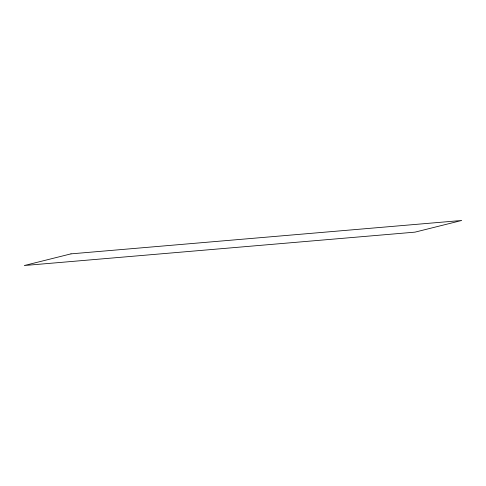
<?xml version="1.0" encoding="UTF-8"?>
<svg xmlns="http://www.w3.org/2000/svg" width="486" height="486" viewBox="0 0 486 486"><rect width="100%" height="100%" fill="white"/><g stroke="black" fill="none" stroke-linecap="round" stroke-linejoin="round"><path stroke-width="0.73" d="M70.992 253.862L24.3 265.526L415.008 232.138L461.7 220.474L70.992 253.862"/></g></svg>
